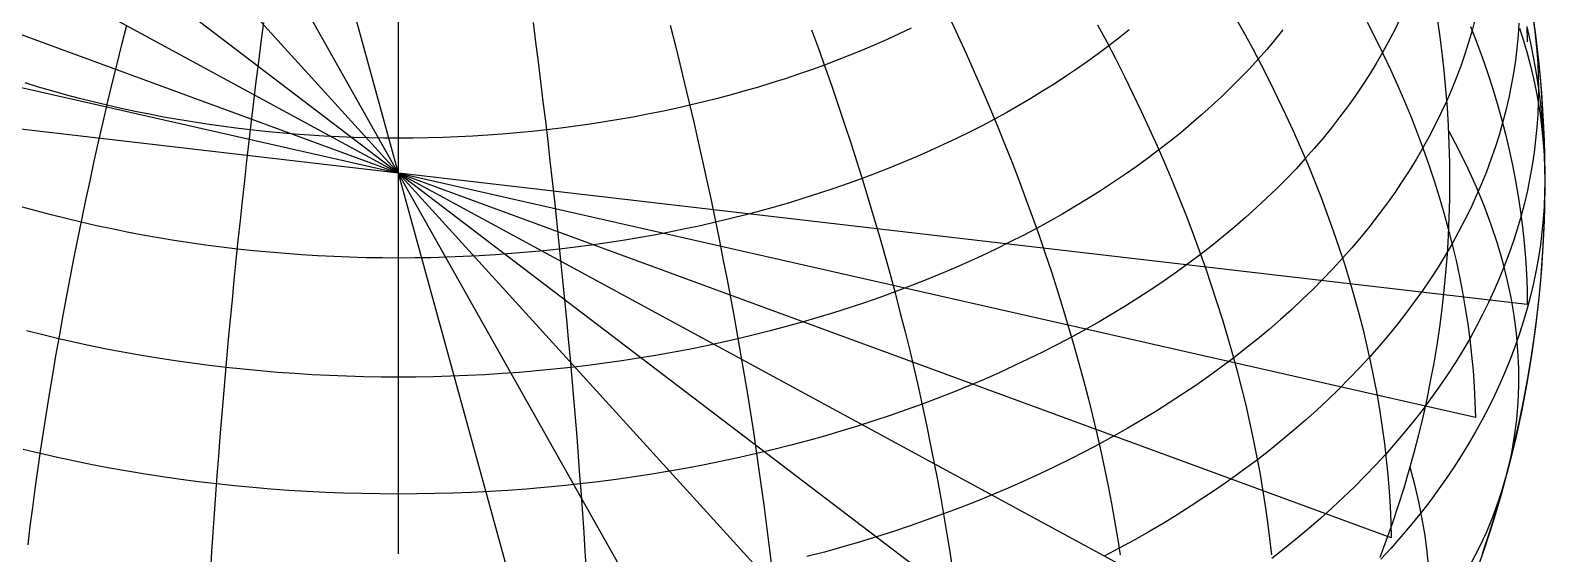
# Model space of a CAD drawing. Header units: millimetres. Extents: x -85 to 85, y -85 to 85.
# Drawn here: x -27.3 to 85, y -27.7 to 11.2 of the extents above; entities that cross this region are included whole.
import ezdxf

# ---------------------------------------------------------------- set-up
doc = ezdxf.new("R2010")
doc.units = ezdxf.units.MM
for name, color, linetype in [('CUT_OUTER', 1, 'Continuous'), ('ENGRAVE', 7, 'Continuous'), ('ENGRAVE_FINE', 8, 'Continuous')]:
    doc.layers.add(name, color=color, linetype=linetype)

msp = doc.modelspace()

# ---------------------------------------------------------------- linework, layer by layer
at = {"layer": 'CUT_OUTER'}
msp.add_circle((0, 0), 85, dxfattribs=at)
at = {"layer": 'ENGRAVE'}
for points in [[(83.1425, 11.3281), (83.4383, 10.3963), (83.7087, 9.4613), (83.9535, 8.5234), (84.1728, 7.5829), (84.3664, 6.6401), (84.5344, 5.6953), (84.6765, 4.7487), (84.7929, 3.8007), (84.8835, 2.8515), (84.9482, 1.9015), (84.9871, 0.9509), (85, 0)], [(84.1728, 11.8297), (84.3664, 10.3589), (84.5344, 8.8849), (84.6765, 7.4082), (84.7929, 5.9293), (84.8835, 4.4486), (84.9482, 2.9665), (84.9871, 1.4835), (85, 0)], [(85, 0), (84.9871, -0.9509), (84.9482, -1.9015), (84.8835, -2.8515), (84.7929, -3.8007), (84.6765, -4.7487), (84.5344, -5.6953), (84.3664, -6.6401), (84.1728, -7.5829), (83.9535, -8.5234), (83.7087, -9.4613), (83.4383, -10.3963), (83.1425, -11.3281), (82.8215, -12.2565), (82.4751, -13.1812), (82.1037, -14.1018), (81.7072, -15.0182), (81.2859, -15.93), (80.8398, -16.8369), (80.3691, -17.7387), (79.8739, -18.6351), (79.3543, -19.5258), (78.8106, -20.4105), (78.2429, -21.2891), (77.6514, -22.1612), (77.0362, -23.0265), (76.3975, -23.8848), (75.7356, -24.7358), (75.0505, -25.5793), (74.3427, -26.415), (73.6122, -27.2426), (72.8592, -28.062)], [(85, 0), (84.9871, -1.4835), (84.9482, -2.9665), (84.8835, -4.4486), (84.7929, -5.9293), (84.6765, -7.4082), (84.5344, -8.8849), (84.3664, -10.3589), (84.1728, -11.8297), (83.9535, -13.2969), (83.7087, -14.7601), (83.4383, -16.2188), (83.1425, -17.6725), (82.8215, -19.1208), (82.4751, -20.5634), (82.1037, -21.9996), (81.7072, -23.4292), (81.2859, -24.8516), (80.8398, -26.2664), (80.3691, -27.6733)]]:
    msp.add_lwpolyline(points, dxfattribs=at)
at = {"layer": 'ENGRAVE_FINE'}
for points in [[(14.7597, -53.1598), (-14.7594, 54.2974)], [(29.0716, -51.0581), (-29.0683, 52.1909)], [(42.495, -46.1821), (-42.4999, 47.3262)], [(54.6339, -41.042), (-54.6357, 42.182)], [(65.1133, -34.7629), (-65.1079, 35.8986)], [(67.9279, 0), (68.4125, -1.2339), (68.8764, -2.4674), (69.3193, -3.7002), (69.741, -4.9318), (70.1415, -6.1619), (70.5207, -7.3902), (70.8783, -8.6162), (71.2144, -9.8396), (71.5288, -11.0599), (71.8214, -12.277), (72.0921, -13.4902), (72.3408, -14.6994), (72.5675, -15.9041), (72.7722, -17.1039), (72.9546, -18.2986), (73.1148, -19.4876), (73.2528, -20.6707), (73.3684, -21.8476), (73.4617, -23.0177), (73.5326, -24.1809), (73.5811, -25.3367), (73.6072, -26.4848), (-73.6109, 27.6248)], [(76.8022, 0), (77.1734, -1.1841), (77.5211, -2.3679), (77.8451, -3.551), (78.1454, -4.733), (78.422, -5.9135), (78.6746, -7.0923), (78.9033, -8.2688), (79.1079, -9.4429), (79.2885, -10.6141), (79.4448, -11.782), (79.577, -12.9464), (79.685, -14.1068), (79.7687, -15.2629), (79.828, -16.4144), (79.8631, -17.5609), (-79.8738, 18.702)], [(74.2584, 11.9831), (73.8508, 11.1546), (73.4208, 10.3307), (72.9684, 9.5118), (72.4938, 8.6981), (71.9971, 7.8898), (71.4785, 7.0872), (70.9381, 6.2906), (70.376, 5.5001), (69.7926, 4.716), (69.1879, 3.9385), (68.5621, 3.168), (67.9154, 2.4045), (67.2481, 1.6484), (66.5602, 0.8999), (65.8521, 0.1592), (65.1239, -0.5735), (64.3759, -1.2979), (63.6083, -2.0138), (62.8213, -2.7211), (62.0151, -3.4194), (61.1901, -4.1086), (60.3464, -4.7885), (59.4844, -5.4588), (58.6042, -6.1194), (57.7062, -6.77), (56.7906, -7.4105), (55.8577, -8.0407), (54.9078, -8.6603), (53.9412, -9.2692), (52.9581, -9.8672), (51.9589, -10.4541), (50.9439, -11.0297), (49.9133, -11.5939), (48.8676, -12.1465), (47.807, -12.6873), (46.7318, -13.2161), (45.6423, -13.7328), (44.539, -14.2373), (43.4221, -14.7294), (42.292, -15.2088), (41.149, -15.6756), (39.9934, -16.1295), (38.8257, -16.5704), (37.6461, -16.9982), (36.4551, -17.4127), (35.253, -17.8138), (34.0401, -18.2015), (32.8169, -18.5755), (31.5837, -18.9357), (30.3408, -19.2821), (29.0887, -19.6146), (27.8278, -19.933), (26.5583, -20.2372), (25.2808, -20.5272), (23.9956, -20.8028), (22.7031, -21.064), (21.4036, -21.3108), (20.0977, -21.5429), (18.7856, -21.7604), (17.4678, -21.9632), (16.1446, -22.1513), (14.8166, -22.3245), (13.484, -22.4828), (12.1473, -22.6262), (10.807, -22.7546), (9.4633, -22.868), (8.1168, -22.9663), (6.7678, -23.0496), (5.4167, -23.1177), (4.064, -23.1708), (2.71, -23.2086), (1.3552, -23.2314), (0, -23.239), (-1.3552, -23.2314), (-2.71, -23.2086), (-4.064, -23.1708), (-5.4167, -23.1177), (-6.7678, -23.0496), (-8.1168, -22.9663), (-9.4633, -22.868), (-10.807, -22.7546), (-12.1473, -22.6262), (-13.484, -22.4828), (-14.8166, -22.3245), (-16.1446, -22.1513), (-17.4678, -21.9632), (-18.7856, -21.7604), (-20.0977, -21.5429), (-21.4036, -21.3108), (-22.7031, -21.064), (-23.9956, -20.8028), (-25.2808, -20.5272), (-26.5583, -20.2372), (-27.8278, -19.933)], [(38.015, 11.3175), (37.1288, 10.8971), (36.2313, 10.4867), (35.3227, 10.0865), (34.4034, 9.6964), (33.4736, 9.3167), (32.5336, 8.9475), (31.5837, 8.5888), (30.6241, 8.2408), (29.6553, 7.9036), (28.6774, 7.5773), (27.6907, 7.262), (26.6957, 6.9578), (25.6925, 6.6647), (24.6814, 6.3829), (23.6629, 6.1125), (22.6371, 5.8535), (21.6045, 5.606), (20.5653, 5.3701), (19.5198, 5.1459), (18.4683, 4.9334), (17.4113, 4.7327), (16.3489, 4.5438), (15.2816, 4.3669), (14.2096, 4.2019), (13.1332, 4.0489), (12.0529, 3.9081), (10.9689, 3.7793), (9.8815, 3.6626), (8.7912, 3.5582), (7.6982, 3.4659), (6.6028, 3.3859), (5.5054, 3.3182), (4.4063, 3.2628), (3.3059, 3.2196), (2.2045, 3.1888), (1.1024, 3.1703), (0, 3.1641), (-1.1024, 3.1703), (-2.2045, 3.1888), (-3.3059, 3.2196), (-4.4063, 3.2628), (-5.5054, 3.3182), (-6.6028, 3.3859), (-7.6982, 3.4659), (-8.7912, 3.5582), (-9.8815, 3.6626), (-10.9689, 3.7793), (-12.0529, 3.9081), (-13.1332, 4.0489), (-14.2096, 4.2019), (-15.2816, 4.3669), (-16.3489, 4.5438), (-17.4113, 4.7327), (-18.4683, 4.9334), (-19.5198, 5.1459), (-20.5653, 5.3701), (-21.6045, 5.606), (-22.6371, 5.8535), (-23.6629, 6.1125), (-24.6814, 6.3829), (-25.6925, 6.6647), (-26.6957, 6.9578), (-27.6907, 7.262)], [(-27.4673, -27.0001), (-27.2969, -25.6274), (-27.1182, -24.247), (-26.9312, -22.8592), (-26.736, -21.4644), (-26.5327, -20.0631), (-26.3213, -18.6557), (-26.1018, -17.2426), (-25.8745, -15.8242), (-25.6392, -14.401), (-25.3961, -12.9734), (-25.1453, -11.5419), (-24.8869, -10.1069), (-24.6208, -8.6688), (-24.3473, -7.228), (-24.0663, -5.7851), (-23.778, -4.3403), (-23.4825, -2.8943), (-23.1798, -1.4474), (-22.87, 0), (-22.5533, 1.4474), (-22.2297, 2.8943), (-21.8994, 4.3403), (-21.5623, 5.7851), (-21.2187, 7.228), (-20.8687, 8.6688), (-20.5123, 10.1069), (-20.1496, 11.5419)], [(-13.919, -28.8911), (-13.8312, -27.5013), (-13.7391, -26.1032), (-13.6429, -24.6972), (-13.5425, -23.2836), (-13.438, -21.8629), (-13.3294, -20.4356), (-13.2167, -19.002), (-13.1, -17.5627), (-12.9793, -16.118), (-12.8547, -14.6684), (-12.7261, -13.2143), (-12.5937, -11.7562), (-12.4574, -10.2945), (-12.3174, -8.8297), (-12.1736, -7.3622), (-12.026, -5.8925), (-11.8748, -4.4209), (-11.72, -2.948), (-11.5617, -1.4742), (-11.3998, 0), (-11.2344, 1.4742), (-11.0656, 2.948), (-10.8935, 4.4209), (-10.718, 5.8925), (-10.5392, 7.3622), (-10.3573, 8.8297), (-10.1722, 10.2945), (-9.984, 11.7562)], [(0, -27.6733), (0, -26.2664), (0, -24.8516), (0, -23.4292), (0, -21.9996), (0, -20.5634), (0, -19.1208), (0, -17.6725), (0, -16.2188), (0, -14.7601), (0, -13.2969), (0, -11.8297), (0, -10.3589), (0, -8.8849), (0, -7.4082), (0, -5.9293), (0, -4.4486), (0, -2.9665), (0, -1.4835), (0, 0), (0, 1.4835), (0, 2.9665), (0, 4.4486), (0, 5.9293), (0, 7.4082), (0, 8.8849), (0, 10.3589), (0, 11.8297)], [(9.984, 11.7562), (10.1722, 10.2945), (10.3573, 8.8297), (10.5392, 7.3622), (10.718, 5.8925), (10.8935, 4.4209), (11.0656, 2.948), (11.2344, 1.4742), (11.3998, 0)], [(20.1496, 11.5419), (20.5123, 10.1069), (20.8687, 8.6688), (21.2187, 7.228), (21.5623, 5.7851), (21.8994, 4.3403), (22.2297, 2.8943), (22.5533, 1.4474), (22.87, 0)], [(79.8445, 12.0543), (79.6117, 11.1623), (79.3545, 10.273), (79.0733, 9.3868), (78.7679, 8.5039), (78.4385, 7.6245), (78.0853, 6.7489), (77.7082, 5.8774), (77.3075, 5.0102), (76.8832, 4.1477), (76.4355, 3.29), (75.9646, 2.4375), (75.4705, 1.5904), (74.9534, 0.7489), (74.4134, -0.0866), (73.8508, -0.916), (73.2657, -1.739), (72.6583, -2.5553), (72.0288, -3.3646), (71.3773, -4.1668), (70.7041, -4.9616), (70.0093, -5.7488), (69.2932, -6.528), (68.556, -7.2992), (67.798, -8.0619), (67.0192, -8.8161), (66.2201, -9.5614), (65.4008, -10.2977), (64.5615, -11.0247), (63.7026, -11.7422), (62.8243, -12.45), (61.9269, -13.1478), (61.0106, -13.8355), (60.0757, -14.5129), (59.1225, -15.1797), (58.1513, -15.8357), (57.1624, -16.4808), (56.156, -17.1147), (55.1326, -17.7372), (54.0924, -18.3482), (53.0357, -18.9475), (51.9628, -19.5348), (50.8741, -20.1101), (49.77, -20.6731), (48.6506, -21.2237), (47.5164, -21.7616), (46.3678, -22.2868), (45.205, -22.799), (44.0285, -23.2982), (42.8386, -23.7841), (41.6356, -24.2567), (40.4199, -24.7157), (39.1919, -25.161), (37.952, -25.5926), (36.7005, -26.0102), (35.4378, -26.4137), (34.1644, -26.8031), (32.8805, -27.1781), (31.5866, -27.5387), (30.2831, -27.8848)], [(40.8515, 12.1158), (41.4785, 10.7789), (42.0928, 9.4387), (42.6944, 8.0957), (43.2829, 6.7502), (43.8582, 5.4026), (44.4202, 4.0534), (44.9686, 2.7029), (45.5034, 1.3517), (46.0242, 0)], [(51.846, 11.5835), (52.5256, 10.3053), (53.1892, 9.024), (53.8366, 7.74), (54.4676, 6.4536), (55.082, 5.1652), (55.6797, 3.8753), (56.2603, 2.5842), (56.8239, 1.2923), (57.3701, 0)], [(83.0919, 11.7044), (83.0286, 10.7751), (82.94, 9.8467), (82.8262, 8.9194), (82.6871, 7.9935), (82.5228, 7.0693), (82.3334, 6.1471), (82.1189, 5.2272), (81.8794, 4.3098), (81.615, 3.3952), (81.3257, 2.4837), (81.0116, 1.5756), (80.6729, 0.6712), (80.3095, -0.2294), (79.9217, -1.1257), (79.5096, -2.0175), (79.0733, -2.9046), (78.6128, -3.7867), (78.1284, -4.6635), (77.6203, -5.5348), (77.0884, -6.4002), (76.5331, -7.2596), (75.9545, -8.1126), (75.3527, -8.959), (74.728, -9.7985), (74.0806, -10.6309), (73.4105, -11.456), (72.7181, -12.2734), (72.0036, -13.083), (71.2671, -13.8845), (70.5089, -14.6775), (69.7292, -15.462), (68.9283, -16.2377), (68.1064, -17.0042), (67.2637, -17.7615), (66.4006, -18.5092), (65.5172, -19.2471), (64.6139, -19.9751), (63.6909, -20.6928), (62.7485, -21.4001), (61.787, -22.0968), (60.8066, -22.7825), (59.8077, -23.4573), (58.7907, -24.1207), (57.7557, -24.7726), (56.7031, -25.4129), (55.6332, -26.0413), (54.5464, -26.6577), (53.443, -27.2617), (52.3233, -27.8534)], [(61.9704, 12.277), (62.6543, 11.0599), (63.3192, 9.8396), (63.9647, 8.6162), (64.5908, 7.3902), (65.1972, 6.1619), (65.7838, 4.9318), (66.3503, 3.7002), (66.8966, 2.4674), (67.4225, 1.2339), (67.9279, 0)], [(71.826, 11.782), (72.4249, 10.6141), (73.0017, 9.4429), (73.5563, 8.2688), (74.0884, 7.0923), (74.598, 5.9135), (75.0849, 4.733), (75.5489, 3.551), (75.9899, 2.3679), (76.4077, 1.1841), (76.8022, 0)], [(76.9904, 12.1941), (77.1915, 10.8486), (77.3691, 9.4997), (77.5231, 8.148), (77.6535, 6.7938), (77.7602, 5.4375), (77.8433, 4.0796), (77.9026, 2.7204), (77.9382, 1.3604), (77.9501, 0)], [(76.9904, 12.1941), (77.1915, 10.8486), (77.3691, 9.4997), (77.5231, 8.148), (77.6535, 6.7938), (77.7602, 5.4375), (77.8433, 4.0796), (77.9026, 2.7204), (77.9382, 1.3604), (77.9501, 0)], [(79.4973, 11.4474), (79.9428, 10.3127), (80.3638, 9.1747), (80.7605, 8.034), (81.1325, 6.8909), (81.4798, 5.7456), (81.8022, 4.5986), (82.0998, 3.4502), (82.3723, 2.3007), (82.6198, 1.1505), (82.8421, 0)], [(83.6697, 11.4474), (83.7015, 10.3127)], [(83.7087, 11.3289), (83.9535, 10.2059), (84.1728, 9.0798), (84.3664, 7.9508), (84.5344, 6.8195), (84.6765, 5.6861), (84.7929, 4.551), (84.8835, 3.4144), (84.9482, 2.2769), (84.9871, 1.1386), (85, 0)], [(84.2127, 11.5422), (84.3284, 10.5994), (84.4185, 9.6554), (84.4829, 8.7106), (84.5215, 7.7652), (84.5344, 6.8195)], [(82.8421, 0), (83.0391, -1.1505), (83.2109, -2.3007), (83.3573, -3.4502), (83.4783, -4.5986), (83.5739, -5.7456), (83.644, -6.8909), (83.6887, -8.034), (83.7079, -9.1747), (-83.7015, 10.3127)], [(54.1887, 11.2095), (53.4416, 10.6074), (52.6782, 10.0138), (51.8987, 9.4288), (51.1034, 8.8526), (50.2926, 8.2854), (49.4664, 7.7273), (48.6252, 7.1786), (47.7692, 6.6394), (46.8986, 6.1098), (46.0137, 5.5901), (45.1148, 5.0803), (44.2022, 4.5807), (43.2761, 4.0913), (42.3369, 3.6124), (41.3847, 3.1441), (40.4199, 2.6865), (39.4428, 2.2397), (38.4537, 1.804), (37.4529, 1.3794), (36.4407, 0.966), (35.4173, 0.564), (34.3832, 0.1736), (33.3386, -0.2053), (32.2839, -0.5723), (31.2193, -0.9276), (30.1452, -1.2709), (29.062, -1.6021), (27.9698, -1.9211), (26.8692, -2.2279), (25.7604, -2.5223), (24.6437, -2.8042), (23.5195, -3.0736), (22.3882, -3.3304), (21.25, -3.5746), (20.1054, -3.8059), (18.9546, -4.0244), (17.7981, -4.23), (16.6361, -4.4226), (15.4691, -4.6022), (14.2973, -4.7687), (13.1213, -4.9221), (11.9412, -5.0623), (10.7574, -5.1893), (9.5704, -5.303), (8.3805, -5.4034), (7.1881, -5.4905), (5.9934, -5.5642), (4.7969, -5.6246), (3.599, -5.6716), (2.3999, -5.7051), (1.2001, -5.7252), (0, -5.732), (-1.2001, -5.7252), (-2.3999, -5.7051), (-3.599, -5.6716), (-4.7969, -5.6246), (-5.9934, -5.5642), (-7.1881, -5.4905), (-8.3805, -5.4034), (-9.5704, -5.303), (-10.7574, -5.1893), (-11.9412, -5.0623), (-13.1213, -4.9221), (-14.2973, -4.7687), (-15.4691, -4.6022), (-16.6361, -4.4226), (-17.7981, -4.23), (-18.9546, -4.0244), (-20.1054, -3.8059), (-21.25, -3.5746), (-22.3882, -3.3304), (-23.5195, -3.0736), (-24.6437, -2.8042), (-25.7604, -2.5223), (-26.8692, -2.2279), (-27.9698, -1.9211)], [(65.5889, 11.1985), (64.9957, 10.4681), (64.3826, 9.7443), (63.75, 9.0276), (63.0979, 8.318), (62.4267, 7.6158), (61.7364, 6.9212), (61.0272, 6.2345), (60.2996, 5.5558), (59.5535, 4.8854), (58.7893, 4.2234), (58.0072, 3.57), (57.2074, 2.9255), (56.3902, 2.29), (55.5558, 1.6638), (54.7045, 1.047), (53.8365, 0.4399), (52.9522, -0.1575), (52.0517, -0.7449), (51.1353, -1.3221), (50.2034, -1.889), (49.2561, -2.4454), (48.2939, -2.9911), (47.317, -3.5259), (46.3256, -4.0497), (45.3202, -4.5624), (44.3009, -5.0637), (43.2681, -5.5536), (42.2222, -6.0318), (41.1634, -6.4983), (40.0921, -6.9528), (39.0085, -7.3953), (37.9131, -7.8256), (36.8061, -8.2436), (35.6879, -8.6491), (34.5588, -9.0421), (33.4192, -9.4223), (32.2694, -9.7898), (31.1098, -10.1443), (29.9408, -10.4858), (28.7626, -10.8142), (27.5756, -11.1294), (26.3802, -11.4312), (25.1768, -11.7196), (23.9658, -11.9945), (22.7474, -12.2558), (21.5221, -12.5035), (20.2903, -12.7374), (19.0522, -12.9574), (17.8084, -13.1636), (16.5591, -13.3559), (15.3048, -13.5341), (14.0459, -13.6983), (12.7826, -13.8484), (11.5155, -13.9843), (10.2448, -14.106), (8.9711, -14.2135), (7.6946, -14.3068), (6.4157, -14.3857), (5.1349, -14.4503), (3.8526, -14.5006), (2.569, -14.5365), (1.2847, -14.5581), (0, -14.5653), (-1.2847, -14.5581), (-2.569, -14.5365), (-3.8526, -14.5006), (-5.1349, -14.4503), (-6.4157, -14.3857), (-7.6946, -14.3068), (-8.9711, -14.2135), (-10.2448, -14.106), (-11.5155, -13.9843), (-12.7826, -13.8484), (-14.0459, -13.6983), (-15.3048, -13.5341), (-16.5591, -13.3559), (-17.8084, -13.1636), (-19.0522, -12.9574), (-20.2903, -12.7374), (-21.5221, -12.5035), (-22.7474, -12.2558), (-23.9658, -11.9945), (-25.1768, -11.7196), (-26.3802, -11.4312), (-27.5756, -11.1294)], [(30.6355, 11.2057), (31.1449, 9.8124), (31.6449, 8.4162), (32.1352, 7.0174), (32.6157, 5.6165), (33.0863, 4.2139), (33.5468, 2.81), (33.9971, 1.4052), (34.437, 0)], [(84.5344, 6.8195), (84.5215, 5.8738), (84.4829, 4.9284), (84.4185, 3.9836), (84.3284, 3.0396), (84.2127, 2.0968), (84.0713, 1.1555), (83.9043, 0.2158), (83.7117, -0.7218), (83.4936, -1.6572), (83.2501, -2.5899), (82.9812, -3.5198), (82.6871, -4.4466), (82.3678, -5.3699), (82.0233, -6.2895), (81.6539, -7.2051), (81.2596, -8.1164), (80.8406, -9.0232), (80.397, -9.9251), (79.9288, -10.822), (79.4363, -11.7135), (78.9196, -12.5993), (78.3789, -13.4792), (77.8143, -14.353), (77.226, -15.2202), (76.6141, -16.0808), (75.979, -16.9344), (75.3207, -17.7808), (74.6394, -18.6196), (73.9354, -19.4508), (73.2089, -20.2739), (72.4601, -21.0887), (71.6892, -21.8951), (70.8965, -22.6927), (70.0822, -23.4814), (69.2465, -24.2608), (68.3897, -25.0307), (67.5121, -25.7909), (66.614, -26.5412), (65.6955, -27.2813), (64.7571, -28.0111)], [(77.8607, 3.7315), (78.6116, 2.3159), (79.3013, 0.91), (79.9308, -0.4864), (80.5008, -1.8733), (81.0122, -3.2506), (81.4655, -4.6182), (81.8612, -5.9759), (82.1999, -7.3235), (82.482, -8.6608), (82.7079, -9.9875), (82.8779, -11.3033), (82.9923, -12.608), (83.0515, -13.9011), (83.0556, -15.1823), (83.005, -16.4513), (82.8997, -17.7076), (82.74, -18.9509), (82.526, -20.1808), (82.258, -21.3969), (81.9359, -22.5987), (81.56, -23.7859), (81.1304, -24.958), (80.647, -26.1146), (80.11, -27.2553), (79.5194, -28.3796)], [(11.3998, 0), (11.5617, -1.4742), (11.72, -2.948), (11.8748, -4.4209), (12.026, -5.8925), (12.1736, -7.3622), (12.3174, -8.8297), (12.4574, -10.2945), (12.5937, -11.7562), (12.7261, -13.2143), (12.8547, -14.6684), (12.9793, -16.118), (13.1, -17.5627), (13.2167, -19.002), (13.3294, -20.4356), (13.438, -21.8629), (13.5425, -23.2836), (13.6429, -24.6972), (13.7391, -26.1032), (13.8312, -27.5013), (13.919, -28.8911)], [(22.87, 0), (23.1798, -1.4474), (23.4825, -2.8943), (23.778, -4.3403), (24.0663, -5.7851), (24.3473, -7.228), (24.6208, -8.6688), (24.8869, -10.1069), (25.1453, -11.5419), (25.3961, -12.9734), (25.6392, -14.401), (25.8745, -15.8242), (26.1018, -17.2426), (26.3213, -18.6557), (26.5327, -20.0631), (26.736, -21.4644), (26.9312, -22.8592), (27.1182, -24.247), (27.2969, -25.6274), (27.4673, -27.0001), (27.6293, -28.3645)], [(34.437, 0), (34.8664, -1.4052), (35.2852, -2.81), (35.6933, -4.2139), (36.0905, -5.6165), (36.4767, -7.0174), (36.8518, -8.4162), (37.2157, -9.8124), (37.5682, -11.2057), (37.9093, -12.5955), (38.2388, -13.9815), (38.5567, -15.3632), (38.8629, -16.7402), (39.1572, -18.1122), (39.4395, -19.4786), (39.7099, -20.8391), (39.9682, -22.1932), (40.2143, -23.5406), (40.4481, -24.8808), (40.6696, -26.2135), (40.8788, -27.5381), (41.0755, -28.8544)], [(46.0242, 0), (46.5311, -1.3517), (47.0238, -2.7029), (47.5022, -4.0534), (47.9661, -5.4026), (48.4153, -6.7502), (48.8499, -8.0957), (49.2695, -9.4387), (49.6742, -10.7789), (50.0637, -12.1158), (50.438, -13.449), (50.7969, -14.7781), (51.1403, -16.1027), (51.4682, -17.4224), (51.7803, -18.7367), (52.0767, -20.0454), (52.3573, -21.348), (52.6219, -22.644), (52.8704, -23.9332), (53.1029, -25.2151), (53.3192, -26.4893), (53.5192, -27.7554)], [(57.3701, 0), (57.8988, -1.2923), (58.41, -2.5842), (58.9033, -3.8753), (59.3787, -5.1652), (59.8359, -6.4536), (60.275, -7.74), (60.6957, -9.024), (61.0979, -10.3053), (61.4815, -11.5835), (61.8464, -12.8581), (62.1925, -14.1288), (62.5195, -15.3952), (62.8276, -16.6569), (63.1165, -17.9135), (63.3862, -19.1647), (63.6366, -20.4101), (63.8676, -21.6492), (64.0791, -22.8817), (64.2711, -24.1073), (64.4436, -25.3255), (64.5964, -26.536), (64.7295, -27.7384)], [(77.9501, 0), (77.9382, -1.3604), (77.9026, -2.7204), (77.8433, -4.0796), (77.7602, -5.4375), (77.6535, -6.7938), (77.5231, -8.148), (77.3691, -9.4997), (77.1915, -10.8486), (76.9904, -12.1941), (76.7659, -13.5359), (76.5179, -14.8736), (76.2467, -16.2067), (75.9523, -17.535), (75.6347, -18.8578), (75.294, -20.175), (74.9305, -21.486), (74.5441, -22.7904), (74.135, -24.0879), (73.7033, -25.3781), (73.2491, -26.6605), (72.7727, -27.9348)], [(77.9501, 0), (77.9382, -1.3604), (77.9026, -2.7204), (77.8433, -4.0796), (77.7602, -5.4375), (77.6535, -6.7938), (77.5231, -8.148), (77.3691, -9.4997), (77.1915, -10.8486), (76.9904, -12.1941), (76.7659, -13.5359), (76.5179, -14.8736), (76.2467, -16.2067), (75.9523, -17.535), (75.6347, -18.8578), (75.294, -20.175), (74.9305, -21.486), (74.5441, -22.7904), (74.135, -24.0879), (73.7033, -25.3781), (73.2491, -26.6605), (72.7727, -27.9348)], [(75.0032, -21.2308), (75.3483, -22.534), (75.6468, -23.8137), (75.8989, -25.0702), (76.1052, -26.3039), (76.2658, -27.5148), (76.3811, -28.7031)]]:
    msp.add_lwpolyline(points, dxfattribs=at)

doc.saveas('drawing.dxf')
